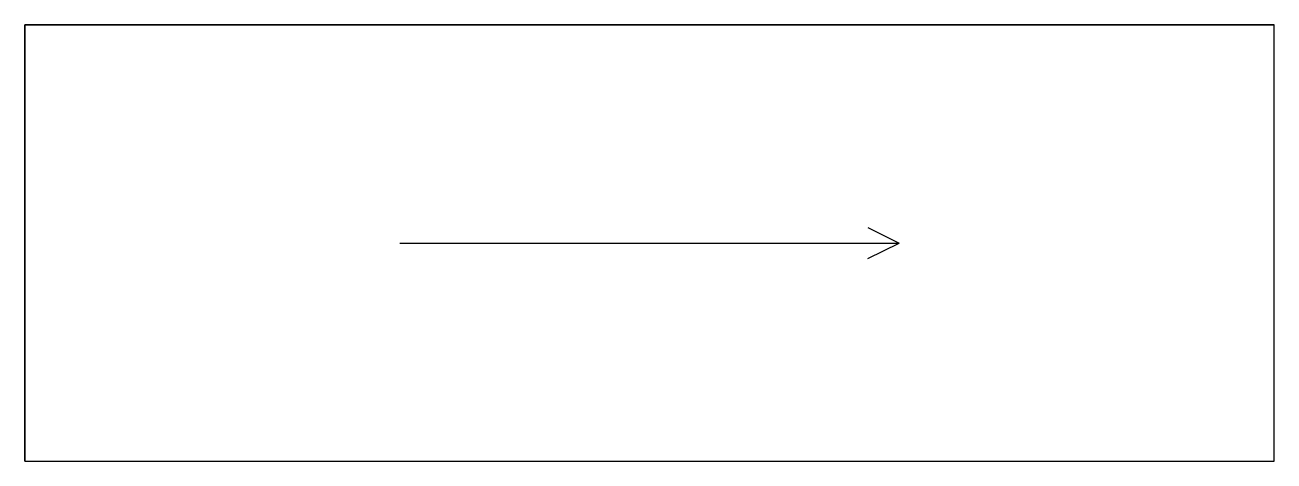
# Model space of a CAD drawing. Header units: millimetres. Extents: x 0 to 598, y 0 to 209.
import ezdxf

# ---------------------------------------------------------------- set-up
doc = ezdxf.new("R2010")
doc.units = ezdxf.units.MM
for name, color, linetype in [('EDGE_BANDING', 7, 'Continuous'), ('GRAIN_DIRECTION', 3, 'Continuous'), ('OUTSIDE_THROUGH', 7, 'Continuous')]:
    doc.layers.add(name, color=color, linetype=linetype)

msp = doc.modelspace()

# ---------------------------------------------------------------- linework, layer by layer
at = {"layer": 'EDGE_BANDING'}
for p, q in [((0, 209), (598, 209)), ((0, 0), (0, 209)), ((598, 0), (598, 209)), ((0, 0), (598, 0))]:
    msp.add_line(p, q, dxfattribs=at)
at = {"layer": 'GRAIN_DIRECTION'}
for p in [(403.6, 112), (179.4, 104.5), (403.6, 97)]:
    msp.add_line(p, (418.6, 104.5), dxfattribs=at)
at = {"layer": 'OUTSIDE_THROUGH'}
msp.add_lwpolyline([(0, 0), (598, 0), (598, 209), (0, 209)], close=True, dxfattribs=at)

doc.saveas('drawing.dxf')
